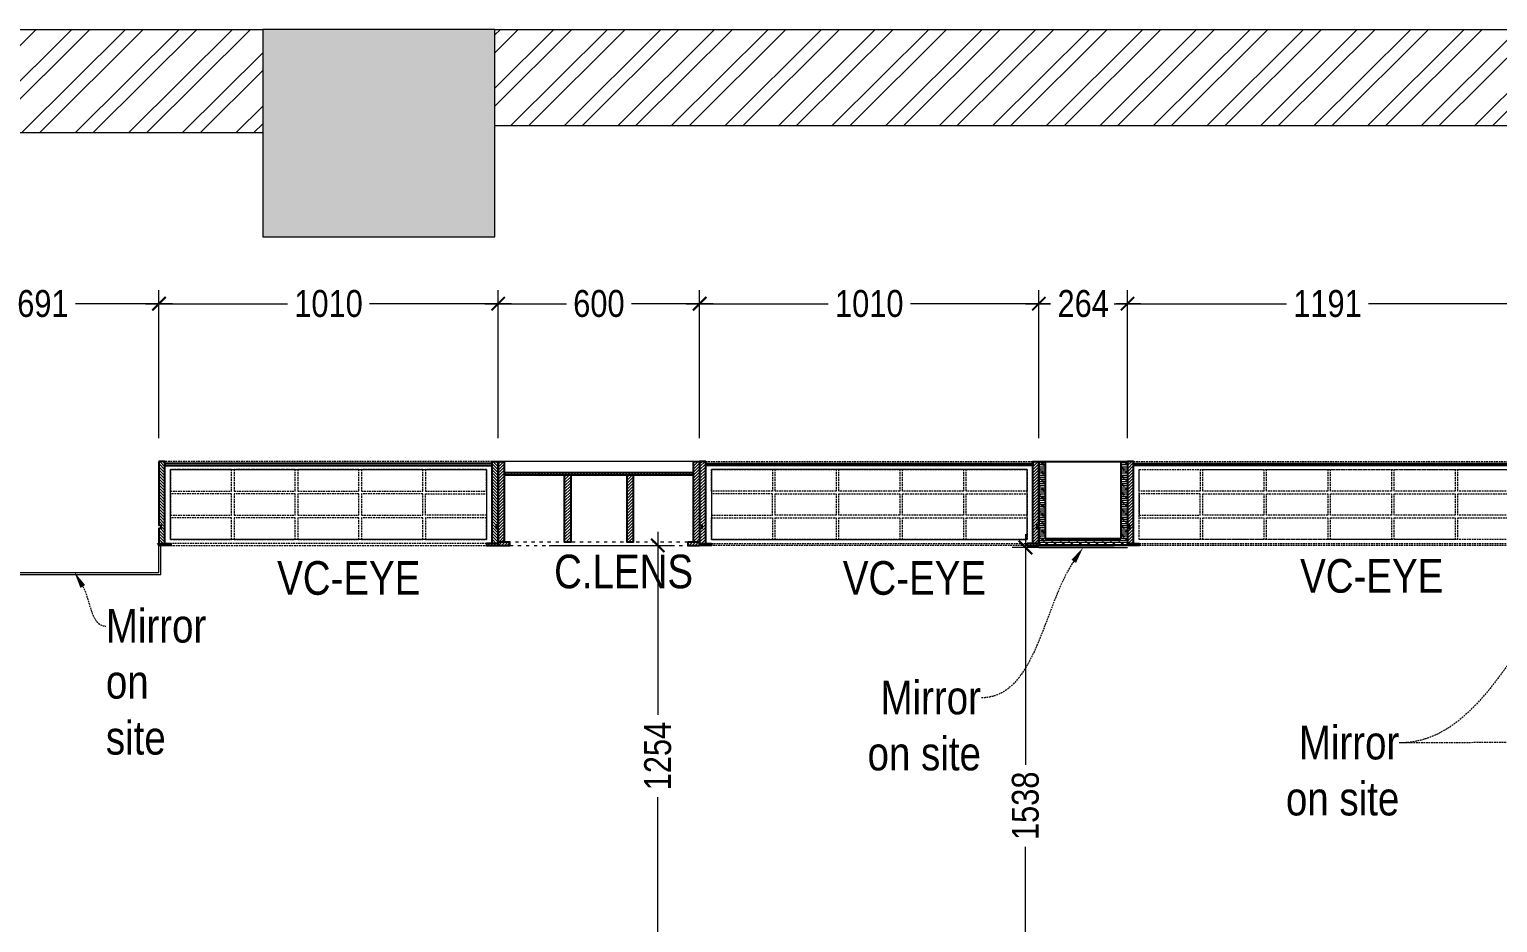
# Model space of a CAD drawing. Header units: millimetres. Extents: x 5444 to 22814, y -867569 to -857363.
# Drawn here: x 13090 to 17462, y -860022 to -857363 of the extents above; entities that cross this region are included whole.
import ezdxf
from ezdxf import colors
from ezdxf.entities.mleader import LeaderData, LeaderLine
from ezdxf.lldxf.tags import DXFTag
from ezdxf.math import Vec2, Vec3

# ---------------------------------------------------------------- set-up
doc = ezdxf.new("R2010")
doc.units = ezdxf.units.MM
doc.header["$LTSCALE"] = 40
doc.header["$PDMODE"] = 3
for name, pattern in [('a_p6_plan_L18$0$HIDDEN', [0.375, 0.25, -0.125]), ('ACAD_ISO03W100', [30, 12, -18]), ('HIDDEN2', [0.1875, 0.125, -0.0625])]:
    doc.linetypes.add(name, pattern=pattern)
for name, color, linetype, lineweight in [('A-WALL-MASY', 1, 'Continuous', 9), ('Column', 243, 'Continuous', 9), ('Column hatch', 8, 'Continuous', 9), ('dimensions', 149, 'Continuous', 5), ('Floor-Unit', 1, 'Continuous', 13), ('HIDDEN LINE', 177, 'Continuous', 0), ('IM-ANNO-HATCH', 8, 'Continuous', 5), ('LENS_PARTITION', 21, 'Continuous', 25), ('LENS_TEXT', 31, 'HIDDEN2', 5), ('LN-ELEVATION-1', 81, 'Continuous', 25), ('LN-ELEVATION-2', 103, 'Continuous', 20), ('LN-ELEVATION-3', 125, 'a_p6_plan_L18$0$HIDDEN', 18), ('LN-ELEVATION-4', 145, 'Continuous', 13), ('LN-HATCH', 251, 'Continuous', 0), ('Mirror', 4, 'Continuous', 15), ('wall hatch', 22, 'Continuous', 9)]:
    doc.layers.add(name, color=color, linetype=linetype, lineweight=lineweight)
doc.styles.get("Standard").update_dxf_attribs({"font": 'ARIALN.TTF'})
tags = doc.linetypes.add('DASHED2', pattern=[0.375, 0.25, -0.125]).pattern_tags.tags
tags[6:7] = [DXFTag(74, 4), DXFTag(75, 0), DXFTag(340, '0'), DXFTag(46, 1.0), DXFTag(50, 0.0), DXFTag(44, 0.0), DXFTag(45, 0.0)]
tags[4:5] = [DXFTag(74, 4), DXFTag(75, 0), DXFTag(340, '0'), DXFTag(46, 1.0), DXFTag(50, 0.0), DXFTag(44, 0.0), DXFTag(45, 0.0)]
doc.dimstyles.new('Working', dxfattribs={"dimscale": 0.8, "dimtxt": 100, "dimasz": 50, "dimexe": 50, "dimexo": 50, "dimgap": 25, "dimtad": 1, "dimdec": 0, "dimtxsty": 'Standard', "dimblk": 'ARCHTICK', "dimcen": 0, "dimdle": 50, "dimclrd": 250, "dimclre": 8, "dimclrt": 7, "dimazin": 3, "dimtfac": 1, "dimtdec": 0, "dimtmove": 1, "dimatfit": 3, "dimfxl": 3, "dimlwd": 5, "dimlwe": 0})
pattern_1 = [(45, (3990327.2935, 1709214.6916), (-4.4901280605, 4.4901280605), [])]
pattern_2 = [(45, (7858054.0837, 3504049.203), (-4.4901280605, 4.4901280605), [])]
pattern_3 = [(45, (7858558.917, 3503823.203), (-4.4901280605, 4.4901280605), [])]

# ---------------------------------------------------------------- blocks, each defined once
blk = doc.blocks.new('awefqwf')
at = {"layer": 'Column hatch'}
h = blk.add_hatch(color=256, dxfattribs=at)
h.dxf.hatch_style = 1
h.paths.add_polyline_path([(-4403, -8989), (-3393, -8989), (-3393, -8439), (-4403, -8439)])
h.paths.add_polyline_path([(-377, -4885), (0, -4885), (0, -4436), (-377, -4436)])
h.paths.add_polyline_path([(-684, -443), (0, -443), (0, 0), (-684, 0)])
h.paths.add_polyline_path([(-4254, -582), (-3474, -582), (-3474, 0), (-4254, 0)])
h.paths.add_polyline_path([(-9029, -617), (-8338, -617), (-8338, 0), (-9029, 0)])
h.paths.add_polyline_path([(-13667, -615), (-12948, -615), (-12948, 0), (-13667, 0)])
h.paths.add_polyline_path([(-13655, -6646), (-13124, -6646), (-13124, -6185), (-13655, -6185)])
at = {"layer": 'wall hatch'}
h = blk.add_hatch(dxfattribs=at)
h.set_pattern_fill('ANSI32', color=256, scale=300, angle=-0.13)
h.set_pattern_definition([(44.87, (-16178221.86, 1096019.62), (-79.36881616, 79.7298001), []), (44.87, (-16178168.82, 1096019.5), (-79.36881616, 79.7298001), [])])
h.paths.add_polyline_path([(-13124, -6636), (-8523, -6636), (-8523, -6455), (-6255, -6455), (-6255, -7141), (-5150, -7141), (-5150, -8989), (-4403, -8989), (-4403, -8776), (-4920, -8776), (-4920, -7019), (-4275, -7019), (-4275, -6225), (-4375, -6225), (-4375, -6911), (-6025, -6911), (-6025, -6225), (-8753, -6225), (-8753, -6406), (-13124, -6406)])
h.paths.add_polyline_path([(-3615, -8439), (-3393, -8439), (-3393, -6225), (-3615, -6225)])
h.paths.add_polyline_path([(-3393, -8989), (0, -8989), (0, -4885), (-230, -4885), (-230, -8759), (-3393, -8759)])
h.paths.add_polyline_path([(-177, -4436), (0, -4436), (0, -443), (-177, -443)])
h.paths.add_polyline_path([(-8338, -286), (-4254, -286), (-4254, 0), (-8338, 0)])
h.paths.add_polyline_path([(-12948, -307), (-9029, -307), (-9029, 0), (-12948, 0)])
h.paths.add_polyline_path([(-3474, -230), (-684, -230), (-684, 0), (-3474, 0)])
at = {"layer": 'A-WALL-MASY'}
for p, q in [((-15194, 0), (-9029, 0)), ((-8338, 0), (-4254, 0)), ((-8338, -286), (-4254, -286)), ((-12948, -307), (-9029, -307))]:
    blk.add_line(p, q, dxfattribs=at)
at = {"layer": 'Column'}
blk.add_lwpolyline([(-8338, 0), (-9029, 0), (-9029, -617), (-8338, -617)], close=True, dxfattribs=at)
blk = doc.blocks.new('DGHRTGUJTW')
at = {"layer": 'LN-HATCH', "ltscale": 0.5}
h = blk.add_hatch(dxfattribs=at)
h.set_pattern_fill('ANSI31', color=256, scale=2)
h.set_pattern_definition(pattern_1)
h.paths.add_polyline_path([(-600, 0), (-582, 0), (-582, -240), (-600, -240)])
h = blk.add_hatch(dxfattribs=at)
h.set_pattern_fill('ANSI31', color=256, scale=2)
h.set_pattern_definition([(45, (3975657.573, 1709214.6916), (-4.490128061, 4.490128061), [])])
h.paths.add_polyline_path([(-18, 0), (0, 0), (0, -240), (-18, -240)])
h = blk.add_hatch(dxfattribs=at)
h.set_pattern_fill('ANSI31', color=256, scale=2)
h.set_pattern_definition([(45, (3990252.2935, 1709214.6916), (-4.4901280605, 4.4901280605), [])])
h.paths.add_polyline_path([(-582, -40), (-18, -40), (-18, -34), (-582, -34)])
h = blk.add_hatch(dxfattribs=at)
h.set_pattern_fill('ANSI31', color=256, scale=2)
h.set_pattern_definition([(45, (3990275.2935, 1709214.6916), (-4.4901280605, 4.4901280605), [])])
h.paths.add_polyline_path([(-402, -40), (-384, -40), (-384, -240), (-402, -240)])
h = blk.add_hatch(dxfattribs=at)
h.set_pattern_fill('ANSI31', color=256, scale=2)
h.set_pattern_definition([(45, (3990229.2935, 1709214.6916), (-4.4901280605, 4.4901280605), [])])
h.paths.add_polyline_path([(-216, -40), (-198, -40), (-198, -240), (-216, -240)])
h = blk.add_hatch(dxfattribs=at)
h.set_pattern_fill('ANSI31', color=256, scale=2)
h.set_pattern_definition(pattern_1)
h.paths.add_polyline_path([(-600, -250), (-565, -250), (-565, -240), (-600, -240)])
h = blk.add_hatch(dxfattribs=at)
h.set_pattern_fill('ANSI31', color=256, scale=2)
h.set_pattern_definition([(45, (3990177.2935, 1709214.6916), (-4.4901280605, 4.4901280605), [])])
h.paths.add_polyline_path([(-35, -250), (0, -250), (0, -240), (-35, -240)])
at = {"layer": 'HIDDEN LINE', "linetype": 'ACAD_ISO03W100', "ltscale": 0.02}
for p, q in [((-35, -240), (-565, -240)), ((-565, -250), (-35, -250))]:
    blk.add_line(p, q, dxfattribs=at)
at = {"layer": 'LN-ELEVATION-1', "ltscale": 0.5}
for points in [[(-600, 0), (-582, 0), (-582, -240), (-600, -240)], [(-18, 0), (0, 0), (0, -240), (-18, -240)], [(-582, -40), (-18, -40), (-18, -34), (-582, -34)], [(-402, -40), (-384, -40), (-384, -240), (-402, -240)], [(-216, -40), (-198, -40), (-198, -240), (-216, -240)], [(-600, -250), (-565, -250), (-565, -240), (-600, -240)], [(-35, -250), (0, -250), (0, -240), (-35, -240)]]:
    blk.add_lwpolyline(points, close=True, dxfattribs=at)
at = {"layer": 'LN-ELEVATION-4'}
blk.add_line((-18, 0), (-582, 0), dxfattribs=at)
blk = doc.blocks.new('12MM VC PLAN')
at = {"layer": 'LN-HATCH', "ltscale": 0.5}
h = blk.add_hatch(dxfattribs=at)
h.set_pattern_fill('ANSI31', color=256, scale=2)
h.set_pattern_definition([(45, (3760859.753, 1795248.936), (-4.490128061, 4.490128061), [])])
h.paths.add_polyline_path([(-1200, 250), (-1200, 60), (-1194, 60), (-1194, 50), (-1200, 50), (-1200, 6), (-1182, 6), (-1182, 250)])
h = blk.add_hatch(dxfattribs=at)
h.set_pattern_fill('ANSI31', color=256, scale=2)
h.set_pattern_definition(pattern_2)
h.paths.add_polyline_path([(0, 250), (0, 60), (-6, 60), (-6, 50), (0, 50), (0, 6), (-18, 6), (-18, 250)])
h = blk.add_hatch(dxfattribs=at)
h.set_pattern_fill('ANSI31', color=256, scale=2)
h.set_pattern_definition([(45, (7858047.0837, 3504049.203), (-4.4901280605, 4.4901280605), [])])
h.paths.add_polyline_path([(-1165, 6), (-1165, 0), (-1200, 0), (-1200, 6)])
h = blk.add_hatch(dxfattribs=at)
h.set_pattern_fill('ANSI31', color=256, scale=2)
h.set_pattern_definition(pattern_2)
h.paths.add_polyline_path([(-28, 6), (-28, 0), (0, 0), (0, 6)])
at = {"layer": 'LN-ELEVATION-1', "ltscale": 0.5}
for points in [[(-1200, 250), (-1200, 60), (-1194, 60), (-1194, 50), (-1200, 50), (-1200, 6), (-1182, 6), (-1182, 250)], [(-18, 238), (-1182, 238), (-1182, 244), (-18, 244)], [(0, 250), (0, 60), (-6, 60), (-6, 50), (0, 50), (0, 6), (-18, 6), (-18, 250)], [(-1165, 6), (-1165, 0), (-1200, 0), (-1200, 6)], [(-35, 6), (-35, 0), (0, 0), (0, 6)]]:
    blk.add_lwpolyline(points, close=True, dxfattribs=at)
at = {"layer": 'LN-ELEVATION-3', "ltscale": 0.5}
for p, q in [((-1182, 250), (-18, 250)), ((-1165, 6), (-35, 6)), ((-35, 0), (-1165, 0))]:
    blk.add_line(p, q, dxfattribs=at)
for points in [[(-1165, 226), (-35, 226), (-35, 18), (-1165, 18)], [(-1165, 226), (-983.3, 226), (-983.3, 162), (-1165, 162)], [(-975.3, 226), (-793.7, 226), (-793.7, 162), (-975.3, 162)], [(-785.7, 226), (-604, 226), (-604, 162), (-785.7, 162)], [(-596, 226), (-414.3, 226), (-414.3, 162), (-596, 162)], [(-406.3, 226), (-224.7, 226), (-224.7, 162), (-406.3, 162)], [(-216.7, 226), (-35, 226), (-35, 162), (-216.7, 162)], [(-1165, 90), (-983.3, 90), (-983.3, 154), (-1165, 154)], [(-975.3, 154), (-793.7, 154), (-793.7, 90), (-975.3, 90)], [(-785.7, 154), (-604, 154), (-604, 90), (-785.7, 90)], [(-596, 154), (-414.3, 154), (-414.3, 90), (-596, 90)], [(-406.3, 154), (-224.7, 154), (-224.7, 90), (-406.3, 90)], [(-216.7, 154), (-35, 154), (-35, 90), (-216.7, 90)], [(-1165, 82), (-983.3, 82), (-983.3, 18), (-1165, 18)], [(-975.3, 82), (-793.7, 82), (-793.7, 18), (-975.3, 18)], [(-785.7, 82), (-604, 82), (-604, 18), (-785.7, 18)], [(-596, 82), (-414.3, 82), (-414.3, 18), (-596, 18)], [(-406.3, 82), (-224.7, 82), (-224.7, 18), (-406.3, 18)], [(-216.7, 82), (-35, 82), (-35, 18), (-216.7, 18)]]:
    blk.add_lwpolyline(points, close=True, dxfattribs=at)
blk = doc.blocks.new('1010MM VC PLAN')
at = {"layer": 'LN-HATCH', "ltscale": 0.5}
h = blk.add_hatch(dxfattribs=at)
h.set_pattern_fill('ANSI31', color=256, scale=2)
h.set_pattern_definition([(45, (3761554.586, 1795022.936), (-4.490128061, 4.490128061), [])])
h.paths.add_polyline_path([(-505.2, 24), (-505.2, -166), (-499.2, -166), (-499.2, -176), (-505.2, -176), (-505.2, -220), (-487.2, -220), (-487.2, 24)])
h = blk.add_hatch(dxfattribs=at)
h.set_pattern_fill('ANSI31', color=256, scale=2)
h.set_pattern_definition(pattern_3)
h.paths.add_polyline_path([(504.8, 24), (504.8, -166), (498.8, -166), (498.8, -176), (504.8, -176), (504.8, -220), (486.8, -220), (486.8, 24)])
h = blk.add_hatch(dxfattribs=at)
h.set_pattern_fill('ANSI31', color=256, scale=2)
h.set_pattern_definition([(45, (7858741.917, 3503823.203), (-4.4901280605, 4.4901280605), [])])
h.paths.add_polyline_path([(-470.2, -220), (-470.2, -226), (-505.2, -226), (-505.2, -220)])
h = blk.add_hatch(dxfattribs=at)
h.set_pattern_fill('ANSI31', color=256, scale=2)
h.set_pattern_definition(pattern_3)
h.paths.add_polyline_path([(476.8, -220), (476.8, -226), (511.8, -226), (511.8, -220)])
at = {"layer": 'LN-ELEVATION-1', "ltscale": 0.5}
for points in [[(-505.2, 24), (-505.2, -166), (-499.2, -166), (-499.2, -176), (-505.2, -176), (-505.2, -220), (-487.2, -220), (-487.2, 24)], [(486.8, 12), (-487.2, 12), (-487.2, 18), (486.8, 18)], [(504.8, 24), (504.8, -166), (498.8, -166), (498.8, -176), (504.8, -176), (504.8, -220), (486.8, -220), (486.8, 24)], [(-470.2, -220), (-470.2, -226), (-505.2, -226), (-505.2, -220)], [(469.8, -220), (469.8, -226), (504.8, -226), (504.8, -220)]]:
    blk.add_lwpolyline(points, close=True, dxfattribs=at)
at = {"layer": 'LN-ELEVATION-2', "ltscale": 0.5}
blk.add_lwpolyline([(470.2, 0), (-470.2, 0), (-470.2, -208), (470.2, -208)], close=True, dxfattribs=at)
at = {"layer": 'LN-ELEVATION-3', "ltscale": 0.5}
for p, q in [((-487.2, 24), (486.8, 24)), ((-470.2, -220), (469.8, -220)), ((469.8, -226), (-470.2, -226))]:
    blk.add_line(p, q, dxfattribs=at)
for points in [[(-470.2, 0), (-288.5, 0), (-288.5, -64), (-470.2, -64)], [(-280.5, 0), (-98.8, 0), (-98.8, -64), (-280.5, -64)], [(-90.8, 0), (90.8, 0), (90.8, -64), (-90.8, -64)], [(98.8, 0), (280.5, 0), (280.5, -64), (98.8, -64)], [(288.5, 0), (470.2, 0), (470.2, -64), (288.5, -64)], [(-470.2, -136), (-288.5, -136), (-288.5, -72), (-470.2, -72)], [(-280.5, -72), (-98.8, -72), (-98.8, -136), (-280.5, -136)], [(-90.8, -72), (90.8, -72), (90.8, -136), (-90.8, -136)], [(98.8, -72), (280.5, -72), (280.5, -136), (98.8, -136)], [(288.5, -72), (470.2, -72), (470.2, -136), (288.5, -136)], [(-470.2, -144), (-288.5, -144), (-288.5, -208), (-470.2, -208)], [(-280.5, -144), (-98.8, -144), (-98.8, -208), (-280.5, -208)], [(-90.8, -144), (90.8, -144), (90.8, -208), (-90.8, -208)], [(98.8, -144), (280.5, -144), (280.5, -208), (98.8, -208)], [(288.5, -144), (470.2, -144), (470.2, -208), (288.5, -208)]]:
    blk.add_lwpolyline(points, close=True, dxfattribs=at)
blk = doc.blocks.new('_ArchTick')
at = {"const_width": 0.15}
blk.add_lwpolyline([(-0.5, -0.5), (0.5, 0.5)], dxfattribs=at)
blk = doc.blocks.new('*D115')
at = {"layer": 'Defpoints', "color": 0, "ltscale": 50, "transparency": 16777216}
for p in [(13475.9, -858179.5), (12784.9, -858671.6), (13475.9, -858649.1)]:
    blk.add_point(p, dxfattribs=at)
at = {"layer": 'dimensions', "color": 8, "linetype": 'DASHED2', "lineweight": 0, "ltscale": 50, "transparency": 16777216}
for p, q in [((12784.9, -858579.5), (12784.9, -858139.5)), ((13475.9, -858579.5), (13475.9, -858139.5))]:
    blk.add_line(p, q, dxfattribs=at)
at = {"layer": 'dimensions', "color": 250, "linetype": 'DASHED2', "lineweight": 5, "ltscale": 50, "transparency": 16777216}
for p, q in [((12744.9, -858179.5), (13044.1, -858179.5)), ((13515.9, -858179.5), (13216.7, -858179.5))]:
    blk.add_line(p, q, dxfattribs=at)
at = {"layer": 'dimensions', "color": 250, "lineweight": 5, "ltscale": 50, "transparency": 16777216, "xscale": 40, "yscale": 40, "zscale": 40, "rotation": 180}
blk.add_blockref('_ArchTick', (12784.9, -858179.5), dxfattribs=at)
at = {"layer": 'dimensions', "color": 250, "lineweight": 5, "ltscale": 50, "transparency": 16777216, "xscale": 40, "yscale": 40, "zscale": 40}
blk.add_blockref('_ArchTick', (13475.9, -858179.5), dxfattribs=at)
at = {"layer": 'dimensions', "color": 7, "ltscale": 50, "transparency": 16777216, "insert": (13130.4, -858179.5), "char_height": 80, "attachment_point": 5, "bg_fill": 3, "box_fill_scale": 1.25, "bg_fill_color": 9, "bg_fill_true_color": 13158600, "bg_fill_transparency": 0}
blk.add_mtext('\\A1;691', dxfattribs=at)
blk = doc.blocks.new('*D116')
at = {"layer": 'Defpoints', "color": 0, "ltscale": 50, "transparency": 16777216}
for p in [(14485.9, -858179.5), (13475.9, -858649.1), (14485.9, -858649.1)]:
    blk.add_point(p, dxfattribs=at)
at = {"layer": 'dimensions', "color": 8, "linetype": 'DASHED2', "lineweight": 0, "ltscale": 50, "transparency": 16777216}
for p, q in [((13475.9, -858579.5), (13475.9, -858139.5)), ((14485.9, -858579.5), (14485.9, -858139.5))]:
    blk.add_line(p, q, dxfattribs=at)
at = {"layer": 'dimensions', "color": 250, "linetype": 'DASHED2', "lineweight": 5, "ltscale": 50, "transparency": 16777216}
for p, q in [((13435.9, -858179.5), (13866.1, -858179.5)), ((14525.9, -858179.5), (14095.6, -858179.5))]:
    blk.add_line(p, q, dxfattribs=at)
at = {"layer": 'dimensions', "color": 250, "lineweight": 5, "ltscale": 50, "transparency": 16777216, "xscale": 40, "yscale": 40, "zscale": 40, "rotation": 180}
blk.add_blockref('_ArchTick', (13475.9, -858179.5), dxfattribs=at)
at = {"layer": 'dimensions', "color": 250, "lineweight": 5, "ltscale": 50, "transparency": 16777216, "xscale": 40, "yscale": 40, "zscale": 40}
blk.add_blockref('_ArchTick', (14485.9, -858179.5), dxfattribs=at)
at = {"layer": 'dimensions', "color": 7, "ltscale": 50, "transparency": 16777216, "insert": (13980.9, -858179.5), "char_height": 80, "attachment_point": 5, "bg_fill": 3, "box_fill_scale": 1.25, "bg_fill_color": 9, "bg_fill_true_color": 13158600, "bg_fill_transparency": 0}
blk.add_mtext('\\A1;1010', dxfattribs=at)
blk = doc.blocks.new('*D117')
at = {"layer": 'Defpoints', "color": 0, "ltscale": 50, "transparency": 16777216}
for p in [(15085.9, -858179.5), (14485.9, -858649.1), (15085.9, -858649.1)]:
    blk.add_point(p, dxfattribs=at)
at = {"layer": 'dimensions', "color": 8, "linetype": 'DASHED2', "lineweight": 0, "ltscale": 50, "transparency": 16777216}
for p, q in [((14485.9, -858579.5), (14485.9, -858139.5)), ((15085.9, -858579.5), (15085.9, -858139.5))]:
    blk.add_line(p, q, dxfattribs=at)
at = {"layer": 'dimensions', "color": 250, "linetype": 'DASHED2', "lineweight": 5, "ltscale": 50, "transparency": 16777216}
for p, q in [((14445.9, -858179.5), (14693.3, -858179.5)), ((15125.9, -858179.5), (14878.4, -858179.5))]:
    blk.add_line(p, q, dxfattribs=at)
at = {"layer": 'dimensions', "color": 250, "lineweight": 5, "ltscale": 50, "transparency": 16777216, "xscale": 40, "yscale": 40, "zscale": 40, "rotation": 180}
blk.add_blockref('_ArchTick', (14485.9, -858179.5), dxfattribs=at)
at = {"layer": 'dimensions', "color": 250, "lineweight": 5, "ltscale": 50, "transparency": 16777216, "xscale": 40, "yscale": 40, "zscale": 40}
blk.add_blockref('_ArchTick', (15085.9, -858179.5), dxfattribs=at)
at = {"layer": 'dimensions', "color": 7, "ltscale": 50, "transparency": 16777216, "insert": (14785.9, -858179.5), "char_height": 80, "attachment_point": 5, "bg_fill": 3, "box_fill_scale": 1.25, "bg_fill_color": 9, "bg_fill_true_color": 13158600, "bg_fill_transparency": 0}
blk.add_mtext('\\A1;600', dxfattribs=at)
blk = doc.blocks.new('*D118')
at = {"layer": 'Defpoints', "color": 0, "ltscale": 50, "transparency": 16777216}
for p in [(16095.9, -858179.5), (15085.9, -858649.1), (16095.9, -858649.1)]:
    blk.add_point(p, dxfattribs=at)
at = {"layer": 'dimensions', "color": 8, "linetype": 'DASHED2', "lineweight": 0, "ltscale": 50, "transparency": 16777216}
for p, q in [((15085.9, -858579.5), (15085.9, -858139.5)), ((16095.9, -858579.5), (16095.9, -858139.5))]:
    blk.add_line(p, q, dxfattribs=at)
at = {"layer": 'dimensions', "color": 250, "linetype": 'DASHED2', "lineweight": 5, "ltscale": 50, "transparency": 16777216}
for p, q in [((15045.9, -858179.5), (15476.1, -858179.5)), ((16135.9, -858179.5), (15705.6, -858179.5))]:
    blk.add_line(p, q, dxfattribs=at)
at = {"layer": 'dimensions', "color": 250, "lineweight": 5, "ltscale": 50, "transparency": 16777216, "xscale": 40, "yscale": 40, "zscale": 40, "rotation": 180}
blk.add_blockref('_ArchTick', (15085.9, -858179.5), dxfattribs=at)
at = {"layer": 'dimensions', "color": 250, "lineweight": 5, "ltscale": 50, "transparency": 16777216, "xscale": 40, "yscale": 40, "zscale": 40}
blk.add_blockref('_ArchTick', (16095.9, -858179.5), dxfattribs=at)
at = {"layer": 'dimensions', "color": 7, "ltscale": 50, "transparency": 16777216, "insert": (15590.9, -858179.5), "char_height": 80, "attachment_point": 5, "bg_fill": 3, "box_fill_scale": 1.25, "bg_fill_color": 9, "bg_fill_true_color": 13158600, "bg_fill_transparency": 0}
blk.add_mtext('\\A1;1010', dxfattribs=at)
blk = doc.blocks.new('*D119')
at = {"layer": 'Defpoints', "color": 0, "ltscale": 50, "transparency": 16777216}
for p in [(16359.9, -858179.5), (16095.9, -858649.1), (16359.9, -858649.1)]:
    blk.add_point(p, dxfattribs=at)
at = {"layer": 'dimensions', "color": 8, "linetype": 'DASHED2', "lineweight": 0, "ltscale": 50, "transparency": 16777216}
for p, q in [((16095.9, -858579.5), (16095.9, -858139.5)), ((16359.9, -858579.5), (16359.9, -858139.5))]:
    blk.add_line(p, q, dxfattribs=at)
at = {"layer": 'dimensions', "color": 250, "linetype": 'DASHED2', "lineweight": 5, "ltscale": 50, "transparency": 16777216}
for p, q in [((16055.9, -858179.5), (16135, -858179.5)), ((16399.9, -858179.5), (16320.8, -858179.5))]:
    blk.add_line(p, q, dxfattribs=at)
at = {"layer": 'dimensions', "color": 250, "lineweight": 5, "ltscale": 50, "transparency": 16777216, "xscale": 40, "yscale": 40, "zscale": 40, "rotation": 180}
blk.add_blockref('_ArchTick', (16095.9, -858179.5), dxfattribs=at)
at = {"layer": 'dimensions', "color": 250, "lineweight": 5, "ltscale": 50, "transparency": 16777216, "xscale": 40, "yscale": 40, "zscale": 40}
blk.add_blockref('_ArchTick', (16359.9, -858179.5), dxfattribs=at)
at = {"layer": 'dimensions', "color": 7, "ltscale": 50, "transparency": 16777216, "insert": (16227.9, -858179.5), "char_height": 80, "attachment_point": 5, "bg_fill": 3, "box_fill_scale": 1.25, "bg_fill_color": 9, "bg_fill_true_color": 13158600, "bg_fill_transparency": 0}
blk.add_mtext('\\A1;264', dxfattribs=at)
blk = doc.blocks.new('*D120')
at = {"layer": 'Defpoints', "color": 0, "ltscale": 50, "transparency": 16777216}
for p in [(17550.9, -858179.5), (16359.9, -858649.1), (17550.9, -858649.1)]:
    blk.add_point(p, dxfattribs=at)
at = {"layer": 'dimensions', "color": 8, "linetype": 'DASHED2', "lineweight": 0, "ltscale": 50, "transparency": 16777216}
for p, q in [((16359.9, -858579.5), (16359.9, -858139.5)), ((17550.9, -858579.5), (17550.9, -858139.5))]:
    blk.add_line(p, q, dxfattribs=at)
at = {"layer": 'dimensions', "color": 250, "linetype": 'DASHED2', "lineweight": 5, "ltscale": 50, "transparency": 16777216}
for p, q in [((16319.9, -858179.5), (16846.8, -858179.5)), ((17590.9, -858179.5), (17063.9, -858179.5))]:
    blk.add_line(p, q, dxfattribs=at)
at = {"layer": 'dimensions', "color": 250, "lineweight": 5, "ltscale": 50, "transparency": 16777216, "xscale": 40, "yscale": 40, "zscale": 40, "rotation": 180}
blk.add_blockref('_ArchTick', (16359.9, -858179.5), dxfattribs=at)
at = {"layer": 'dimensions', "color": 250, "lineweight": 5, "ltscale": 50, "transparency": 16777216, "xscale": 40, "yscale": 40, "zscale": 40}
blk.add_blockref('_ArchTick', (17550.9, -858179.5), dxfattribs=at)
at = {"layer": 'dimensions', "color": 7, "ltscale": 50, "transparency": 16777216, "insert": (16955.4, -858179.5), "char_height": 80, "attachment_point": 5, "bg_fill": 3, "box_fill_scale": 1.25, "bg_fill_color": 9, "bg_fill_true_color": 13158600, "bg_fill_transparency": 0}
blk.add_mtext('\\A1;1191', dxfattribs=at)
blk = doc.blocks.new('*D76')
at = {"layer": 'Defpoints', "color": 0, "ltscale": 50, "transparency": 16777216}
for p in [(14597.6, -858899.1), (14657.1, -860153.1), (14961.2, -860153.1)]:
    blk.add_point(p, dxfattribs=at)
at = {"layer": 'dimensions', "color": 8, "linetype": 'DASHED2', "lineweight": 0, "ltscale": 50, "transparency": 16777216}
for p, q in [((14637.6, -858899.1), (15001.2, -858899.1)), ((14697.1, -860153.1), (15001.2, -860153.1))]:
    blk.add_line(p, q, dxfattribs=at)
at = {"layer": 'dimensions', "color": 250, "linetype": 'DASHED2', "lineweight": 5, "ltscale": 50, "transparency": 16777216}
for p, q in [((14961.2, -858859.1), (14961.2, -859411.3)), ((14961.2, -860193.1), (14961.2, -859640.8))]:
    blk.add_line(p, q, dxfattribs=at)
at = {"layer": 'dimensions', "color": 250, "lineweight": 5, "ltscale": 50, "transparency": 16777216, "xscale": 40, "yscale": 40, "zscale": 40}
for p, rotation in [((14961.2, -858899.1), 90), ((14961.2, -860153.1), 270)]:
    blk.add_blockref('_ArchTick', p, dxfattribs=dict(at, rotation=rotation))
at = {"layer": 'dimensions', "color": 7, "ltscale": 50, "transparency": 16777216, "insert": (14961.2, -859526.1), "char_height": 80, "attachment_point": 5, "rotation": 90, "bg_fill": 3, "box_fill_scale": 1.25, "bg_fill_color": 9, "bg_fill_true_color": 13158600, "bg_fill_transparency": 0}
blk.add_mtext('\\A1;1254', dxfattribs=at)
blk = doc.blocks.new('*D84')
at = {"layer": 'Defpoints', "color": 0, "ltscale": 50, "transparency": 16777216}
for p in [(16056, -858905.1), (16359.9, -858905.1), (16246.9, -860443.1)]:
    blk.add_point(p, dxfattribs=at)
at = {"layer": 'dimensions', "color": 250, "linetype": 'DASHED2', "lineweight": 5, "ltscale": 50, "transparency": 16777216}
for p, q in [((16056, -858865.1), (16056, -859559.1)), ((16056, -860483.1), (16056, -859789))]:
    blk.add_line(p, q, dxfattribs=at)
at = {"layer": 'dimensions', "color": 8, "linetype": 'DASHED2', "lineweight": 0, "ltscale": 50, "transparency": 16777216}
for p, q in [((16319.9, -858905.1), (16016, -858905.1)), ((16206.9, -860443.1), (16016, -860443.1))]:
    blk.add_line(p, q, dxfattribs=at)
at = {"layer": 'dimensions', "color": 250, "lineweight": 5, "ltscale": 50, "transparency": 16777216, "xscale": 40, "yscale": 40, "zscale": 40}
for p, rotation in [((16056, -858905.1), 90), ((16056, -860443.1), 270)]:
    blk.add_blockref('_ArchTick', p, dxfattribs=dict(at, rotation=rotation))
at = {"layer": 'dimensions', "color": 7, "ltscale": 50, "transparency": 16777216, "insert": (16056, -859674.1), "char_height": 80, "attachment_point": 5, "rotation": 90, "bg_fill": 3, "box_fill_scale": 1.25, "bg_fill_color": 9, "bg_fill_true_color": 13158600, "bg_fill_transparency": 0}
blk.add_mtext('\\A1;1538', dxfattribs=at)

msp = doc.modelspace()

# ---------------------------------------------------------------- hatches: boundary and pattern name
at = {"layer": 'IM-ANNO-HATCH'}
h = msp.add_hatch(dxfattribs=at)
h.set_pattern_fill('CORK', color=256, scale=50)
h.set_pattern_definition([(360, (-830.501, -17495.9834), (1e-15, 6.25), []), (135, (-827.376, -17499.108), (-12.49999998, -12.49999998), [8.8388348, -8.8388348]), (135, (-825.814, -17499.108), (-12.49999998, -12.49999998), [8.8388348, -8.8388348]), (135, (-824.251, -17499.108), (-12.49999998, -12.49999998), [8.8388348, -8.8388348])])
h.paths.add_polyline_path([(16115.9, -858879.1), (16115.9, -858649.1), (16095.9, -858649.1), (16095.9, -858839.1), (16095.9, -858899.1), (16359.9, -858899.1), (16359.9, -858893.1), (16359.9, -858849.1), (16359.9, -858649.1), (16339.9, -858649.1), (16339.9, -858879.1)])

# ---------------------------------------------------------------- linework, layer by layer
at = {"layer": 'LENS_PARTITION'}
for points in [[(16359.9, -858899.1), (16095.9, -858899.1), (16095.9, -858649.1), (16359.9, -858649.1)], [(16339.9, -858879.1), (16115.9, -858879.1), (16115.9, -858649.1), (16339.9, -858649.1)]]:
    msp.add_lwpolyline(points, close=True, dxfattribs=at)
at = {"layer": 'Mirror', "lineweight": 0}
for points in [[(12778.9, -858919.4), (12778.9, -858986.1), (13481.9, -858986.1), (13481.9, -858899.1)], [(12784.9, -858919.4), (12784.9, -858980.1), (13475.9, -858980.1), (13475.9, -858899.1)], [(16095.9, -858899.1), (16359.9, -858899.1)], [(16095.9, -858905.1), (16359.9, -858905.1)]]:
    msp.add_lwpolyline(points, dxfattribs=at)

# ---------------------------------------------------------------- block references
at = {"layer": 'dimensions', "color": 3, "ltscale": 50, "true_color": 0x15f609}
msp.add_blockref('awefqwf', (22813.9, -857363.1), dxfattribs=at)
at = {"layer": 'Floor-Unit', "xscale": -1}
msp.add_blockref('1010MM VC PLAN', (13980.7, -858673.1), dxfattribs=at)
at = {"layer": 'Floor-Unit'}
for name, p in [('DGHRTGUJTW', (15085.9, -858649.1)), ('1010MM VC PLAN', (15591.1, -858673.1))]:
    msp.add_blockref(name, p, dxfattribs=at)
at = {"layer": 'Floor-Unit', "ltscale": 0.5}
msp.add_blockref('12MM VC PLAN', (17559.9, -858899.1), dxfattribs=at)

# ---------------------------------------------------------------- texts
at = {"layer": 'LENS_TEXT', "linetype": 'Continuous', "ltscale": 3, "char_height": 100, "width": 271.785, "attachment_point": 5}
for s, insert in [('\\pxql;C.LENS', (14788.5, -858977.3, 0)), ('\\pxql;VC-EYE', (17009.7, -858990.4, 0)), ('\\pxql;VC-EYE', (13963.8, -858996.6, 0)), ('\\pxql;VC-EYE', (15648.1, -858996.6, 0))]:
    msp.add_mtext(s, dxfattribs=dict(at, insert=insert))

# ---------------------------------------------------------------- leaders
at = {"layer": 'LENS_TEXT', "linetype": 'Continuous', "ltscale": 3}
ml = msp.add_multileader_mtext('Standard', dxfattribs=at)
ml.set_content('{\\C256;Mirror on site}', color=1)
ml.set_leader_properties(color=256, linetype='ByLayer', lineweight=-1)
ml.build(insert=Vec2(0, 0))
ml.multileader.update_dxf_attribs({"leader_type": 2, "dogleg_length": 0.36, "arrow_head_size": 50})
ctx = ml.context
ctx.base_point, ctx.char_height, ctx.arrow_head_size, ctx.landing_gap_size, ctx.plane_origin = Vec3(15594.4, -859352.7), 100, 50, 0.09, Vec3(16567.5, -858687.2)
ctx.text_align_type = 2
notes = []
notes.append((ctx, [(0, (1, 1, 0), (15923.9, -859352.7), (-1, 0), 0.36, [(1, [(16227.9, -858905.1)], 0, [])])]))
ctx.mtext.insert, ctx.mtext.width, ctx.mtext.defined_height, ctx.mtext.alignment, ctx.mtext.flow_direction = Vec3(15923.4, -859301.9), 443.351, 258.1, 3, 5
ml = msp.add_multileader_mtext('Standard', dxfattribs=at)
ml.set_content('{\\C256;Mirror on site}', color=1)
ml.set_leader_properties(color=256, linetype='ByLayer', lineweight=-1)
ml.build(insert=Vec2(0, 0))
ml.multileader.update_dxf_attribs({"leader_type": 2, "dogleg_length": 0.36, "arrow_head_size": 50})
ctx = ml.context
ctx.base_point, ctx.char_height, ctx.arrow_head_size, ctx.landing_gap_size, ctx.plane_origin = Vec3(16840.1, -859486.8), 100, 50, 0.09, Vec3(18296, -858729.9)
ctx.text_align_type = 2
notes.append((ctx, [(0, (1, 1, 0), (17169.6, -859486.8), (-1, 0), 0.36, [(1, [(17740.3, -858941.8)], 0, []), (0, [(18233.9, -859478.6)], 0, [])])]))
ctx.mtext.insert, ctx.mtext.width, ctx.mtext.alignment, ctx.mtext.flow_direction = Vec3(17169.1, -859436), 375.972, 3, 5
ml = msp.add_multileader_mtext('Standard', dxfattribs=at)
ml.set_content('{\\C256;Mirror on site}', color=1)
ml.set_leader_properties(color=256, linetype='ByLayer', lineweight=-1)
ml.build(insert=Vec2(0, 0))
ml.multileader.update_dxf_attribs({"leader_type": 2, "dogleg_length": 0.36, "arrow_head_size": 50})
ctx = ml.context
ctx.base_point, ctx.char_height, ctx.arrow_head_size, ctx.landing_gap_size, ctx.plane_origin = Vec3(13317.9, -859139.1), 100, 50, 0.09, Vec3(14249.6, -858650.4)
notes.append((ctx, [(1, (1, 1, 0), (13317.5, -859139.1), (1, 0), 0.36, [(1, [(13223.9, -858978.1)], 0, [])])]))
ctx.mtext.insert, ctx.mtext.width, ctx.mtext.flow_direction = Vec3(13317.9, -859088.2), 293.515, 5
for ctx, leaders in notes:
    for number, flags, end, landing, length, lines in leaders:
        leader = LeaderData()
        leader.index, (leader.has_last_leader_line, leader.has_dogleg_vector, leader.attachment_direction) = number, flags
        leader.last_leader_point, leader.dogleg_vector, leader.dogleg_length = Vec3(end), Vec3(landing), length
        for number, points, colour, breaks in lines:
            line = LeaderLine()
            line.index, line.vertices, line.color, line.breaks = number, Vec3.list(points), colors.encode_raw_color(colour), breaks
            leader.lines.append(line)
        ctx.leaders.append(leader)

# ---------------------------------------------------------------- next in the draw order: dimensions: what is measured, and where the dimension line sits
at = {"layer": 'dimensions', "color": 3, "ltscale": 50, "true_color": 0x15f609}
dim = msp.add_linear_dim(base=(13475.9, -858179.5), p1=(12784.9, -858671.6), p2=(13475.9, -858649.1), dimstyle='Working', override={"dimfxl": 500, "dimfxlon": 1, "dimtfill": 1, "dimarcsym": 1}, dxfattribs=at)
dim.commit()
dim.dimension.update_dxf_attribs({"geometry": '*D115', "text_midpoint": (13130.4, -858179.5)})
for base, p1, p2, picture, middle in [((14961.2, -860153.1), (14597.6, -858899.1), (14657.1, -860153.1), '*D76', (14961.2, -859526.1)), ((16056, -858905.1), (16246.9, -860443.1), (16359.9, -858905.1), '*D84', (16056, -859674.1))]:
    dim = msp.add_linear_dim(base=base, p1=p1, p2=p2, angle=90, dimstyle='Working', override={"dimfxl": 500, "dimfxlon": 1, "dimtfill": 1, "dimarcsym": 1}, dxfattribs=at)
    dim.commit()
    dim.dimension.update_dxf_attribs({"geometry": picture, "text_midpoint": middle})

# ---------------------------------------------------------------- next in the draw order: dimensions: what is measured, and where the dimension line sits
dim = msp.add_linear_dim(base=(14485.9, -858179.5), p1=(13475.9, -858649.1), p2=(14485.9, -858649.1), dimstyle='Working', override={"dimfxl": 500, "dimfxlon": 1, "dimtfill": 1, "dimarcsym": 1}, dxfattribs=at)
dim.commit()
dim.dimension.update_dxf_attribs({"geometry": '*D116', "text_midpoint": (13980.9, -858179.5)})

# ---------------------------------------------------------------- next in the draw order: dimensions: what is measured, and where the dimension line sits
dim = msp.add_linear_dim(base=(15085.9, -858179.5), p1=(14485.9, -858649.1), p2=(15085.9, -858649.1), dimstyle='Working', override={"dimfxl": 500, "dimfxlon": 1, "dimtfill": 1, "dimarcsym": 1}, dxfattribs=at)
dim.commit()
dim.dimension.update_dxf_attribs({"geometry": '*D117', "text_midpoint": (14785.9, -858179.5)})

# ---------------------------------------------------------------- next in the draw order: dimensions: what is measured, and where the dimension line sits
dim = msp.add_linear_dim(base=(16095.9, -858179.5), p1=(15085.9, -858649.1), p2=(16095.9, -858649.1), dimstyle='Working', override={"dimfxl": 500, "dimfxlon": 1, "dimtfill": 1, "dimarcsym": 1}, dxfattribs=at)
dim.commit()
dim.dimension.update_dxf_attribs({"geometry": '*D118', "text_midpoint": (15590.9, -858179.5)})

# ---------------------------------------------------------------- next in the draw order: dimensions: what is measured, and where the dimension line sits
dim = msp.add_linear_dim(base=(16359.9, -858179.5), p1=(16095.9, -858649.1), p2=(16359.9, -858649.1), dimstyle='Working', override={"dimfxl": 500, "dimfxlon": 1, "dimtfill": 1, "dimarcsym": 1}, dxfattribs=at)
dim.commit()
dim.dimension.update_dxf_attribs({"geometry": '*D119', "text_midpoint": (16227.9, -858179.5)})

# ---------------------------------------------------------------- next in the draw order: dimensions: what is measured, and where the dimension line sits
dim = msp.add_linear_dim(base=(17550.9, -858179.5), p1=(16359.9, -858649.1), p2=(17550.9, -858649.1), dimstyle='Working', override={"dimfxl": 500, "dimfxlon": 1, "dimtfill": 1, "dimarcsym": 1}, dxfattribs=at)
dim.commit()
dim.dimension.update_dxf_attribs({"geometry": '*D120', "text_midpoint": (16955.4, -858179.5)})

doc.saveas('drawing.dxf')
